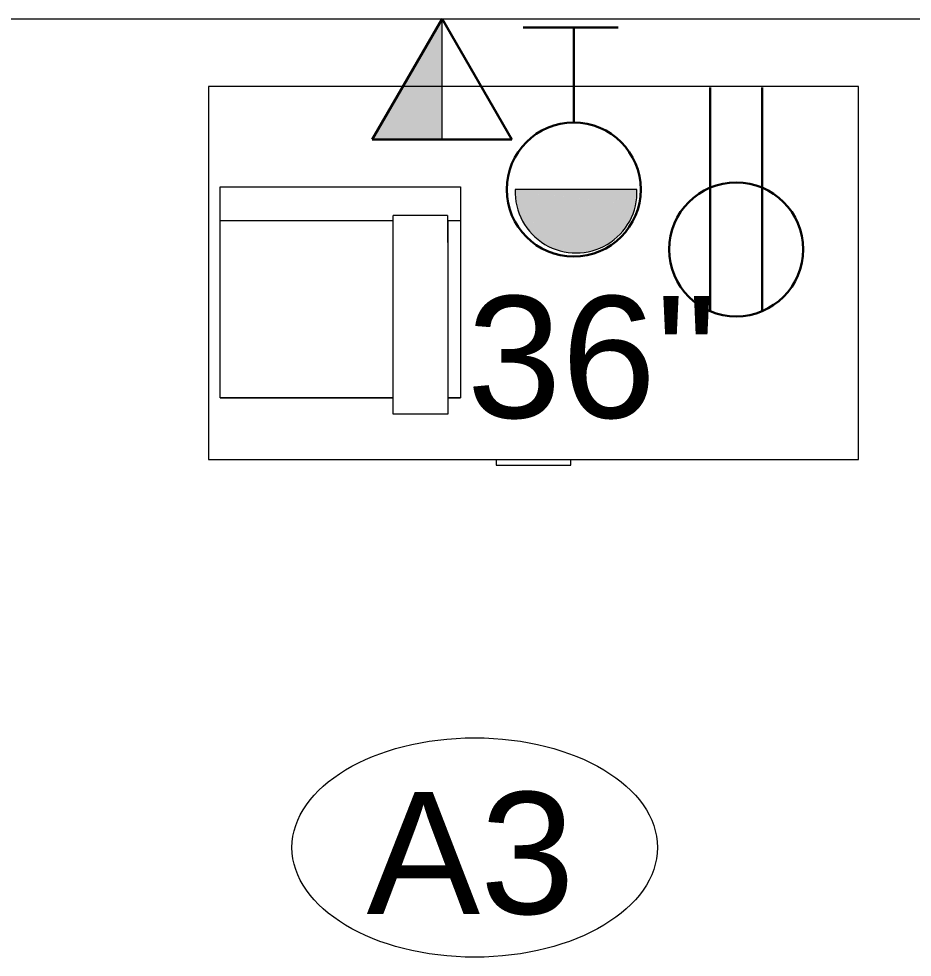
# Model space of a CAD drawing. Header units: inches. Extents: x -4688 to 1542, y -3558 to 978.
# Drawn here: x -1004.43 to -971.43, y 221.83 to 256.5 of the extents above; entities that cross this region are included whole.
import ezdxf

# ---------------------------------------------------------------- set-up
doc = ezdxf.new("R2010")
doc.units = ezdxf.units.IN
doc.header["$MEASUREMENT"] = 0
for name, color, linetype, lineweight in [('A-ANNO-NOTE', 131, 'Continuous', 40), ('I-FURN', 30, 'Continuous', 9), ('I-WALL', 2, 'Continuous', 18), ('Q-SPCQ', 91, 'Continuous', 9), ('Q-SPCQ-IDEN', 132, 'Continuous', 9)]:
    doc.layers.add(name, color=color, linetype=linetype, lineweight=lineweight)
doc.styles.add('Arial', font='arial.ttf', dxfattribs={"height": 4.5})
doc.styles.add('Swis721 Lt BT', font='swissl.ttf', dxfattribs={"height": 4.5})

# ---------------------------------------------------------------- blocks, each defined once
blk = doc.blocks.new('Bed_Side_Table_5122 - T-4-6544423-1st Floor Power _ Signal')
at = {"layer": 'I-FURN'}
for p, q in [((12, 3.992), (-12, 3.992)), ((-12, 3.992), (-12, -9.787)), ((12, -9.787), (12, 3.992)), ((-12, -9.787), (-1.378, -9.787)), ((-1.378, -9.787), (-1.378, -10)), ((-1.378, -9.787), (1.378, -9.787)), ((-1.378, -10), (1.378, -10)), ((1.378, -10), (1.378, -9.787)), ((1.378, -9.787), (12, -9.787))]:
    blk.add_line(p, q, dxfattribs=at)
blk = doc.blocks.new('Speaker_Phone_6931 - Phone-7340356-1st Floor Power _ Signal')
at = {"layer": 'Q-SPCQ'}
for p, q in [((-14.177, -4.455), (-5.302, -4.455)), ((-14.177, -12.24), (-14.177, -4.455)), ((-14.177, -4.455), (-5.302, -4.455)), ((-14.177, -12.24), (-14.177, -4.455)), ((-5.302, -4.455), (-5.302, -12.24)), ((-5.302, -4.455), (-5.302, -12.24)), ((-7.785, -6.506), (-7.785, -5.508)), ((-5.785, -5.508), (-7.785, -5.508)), ((-5.785, -5.508), (-5.785, -6.506)), ((-14.177, -5.687), (-7.785, -5.687)), ((-7.785, -12.851), (-7.785, -5.687)), ((-5.785, -5.687), (-5.302, -5.687)), ((-5.771, -5.687), (-5.771, -12.851)), ((-7.785, -12.24), (-14.177, -12.24)), ((-14.177, -12.24), (-7.785, -12.24)), ((-7.785, -12.851), (-7.785, -12.24)), ((-5.785, -12.24), (-5.302, -12.24)), ((-5.771, -12.24), (-5.771, -12.851)), ((-5.302, -12.24), (-5.771, -12.24)), ((-5.771, -12.851), (-7.785, -12.851)), ((-5.771, -12.851), (-7.785, -12.851))]:
    blk.add_line(p, q, dxfattribs=at)
blk = doc.blocks.new('Appliance_Specialty Equipment Tag - Standard-3515593-1st Floor Power _ Signal')
at = {"layer": 'Q-SPCQ-IDEN'}
blk.add_ellipse((-0.04989, 0.00375), major_axis=(-0.1406, 0), ratio=0.600473, dxfattribs=at)

msp = doc.modelspace()

# ---------------------------------------------------------------- hatches: boundary and pattern name
at = {"layer": 'A-ANNO-NOTE', "lineweight": 9}
for points in [[(-991.373, 252.033), (-988.795, 252.033), (-988.795, 256.499)], [(-981.642, 249.636), (-986.092, 250.191), (-986.094, 250.111), (-984.46, 249.937)], [(-986.029, 249.559), (-981.642, 249.636), (-986.094, 250.111)], [(-981.642, 249.636), (-981.596, 250.191), (-986.092, 250.191), (-984.46, 249.987)], [(-982.35, 248.416), (-981.642, 249.636), (-986.029, 249.559), (-984.46, 249.071)], [(-982.35, 248.416), (-981.789, 249.182), (-981.642, 249.636)], [(-984.95, 248.139), (-986.029, 249.559), (-985.561, 248.644)], [(-985.561, 248.644), (-986.029, 249.559), (-985.959, 249.33)], [(-984.202, 247.877), (-982.35, 248.416), (-986.029, 249.559), (-984.46, 248.115)], [(-984.202, 247.877), (-986.029, 249.559), (-984.95, 248.139), (-984.46, 247.967)], [(-985.561, 248.644), (-985.959, 249.33), (-985.829, 249.039)], [(-982.35, 248.416), (-982.029, 248.769), (-981.789, 249.182)], [(-984.95, 248.139), (-985.561, 248.644), (-985.216, 248.315)], [(-983.645, 247.857), (-982.35, 248.416), (-984.202, 247.877)], [(-983.645, 247.857), (-983.487, 247.877), (-982.35, 248.416)], [(-983.487, 247.877), (-983.101, 247.975), (-982.35, 248.416)], [(-983.101, 247.975), (-982.809, 248.101), (-982.35, 248.416)], [(-982.809, 248.101), (-982.739, 248.139), (-982.35, 248.416)], [(-984.202, 247.877), (-984.95, 248.139), (-984.587, 247.975), (-984.46, 247.942)]]:
    msp.add_hatch(color=256, dxfattribs=at).paths.add_polyline_path(points, flags=0)

# ---------------------------------------------------------------- linework, layer by layer
for p, q in [((-988.795, 256.499), (-991.373, 252.033)), ((-988.795, 252.033), (-988.795, 256.499)), ((-991.373, 252.033), (-988.795, 252.033)), ((-981.596, 250.191), (-986.092, 250.191))]:
    msp.add_line(p, q, dxfattribs=at)
at = {"layer": 'A-ANNO-NOTE', "lineweight": 30}
for p, q in [((-988.795, 256.499), (-991.373, 252.033)), ((-988.795, 256.499), (-986.216, 252.033)), ((-982.292, 256.172), (-985.799, 256.172)), ((-983.928, 256.172), (-983.928, 252.666)), ((-978.89, 253.961), (-978.89, 245.697)), ((-976.973, 253.961), (-976.973, 245.697)), ((-986.216, 252.033), (-991.373, 252.033))]:
    msp.add_line(p, q, dxfattribs=at)
for centre in [(-983.931, 250.191), (-977.931, 247.979)]:
    msp.add_circle(centre, 2.475, dxfattribs=at)
at = {"layer": 'A-ANNO-NOTE', "lineweight": 9}
msp.add_arc((-983.844, 250.098), 2.25, 177.6427, 2.3573, dxfattribs=at)
at = {"layer": 'I-WALL'}
msp.add_line((-1015.062, 256.499), (-653.321, 256.499), dxfattribs=at)

# ---------------------------------------------------------------- block references
at = {"layer": 'I-FURN'}
msp.add_blockref('Bed_Side_Table_5122 - T-4-6544423-1st Floor Power _ Signal', (-985.417, 250.008), dxfattribs=at)
at = {"layer": 'Q-SPCQ'}
msp.add_blockref('Speaker_Phone_6931 - Phone-7340356-1st Floor Power _ Signal', (-982.813, 254.739), dxfattribs=at)
at = {"layer": 'Q-SPCQ-IDEN', "xscale": 47.99999999999997, "yscale": 47.99999999999997, "zscale": 47.99999999999997}
msp.add_blockref('Appliance_Specialty Equipment Tag - Standard-3515593-1st Floor Power _ Signal', (-985.194, 225.702), dxfattribs=at)

# ---------------------------------------------------------------- texts
at = {"layer": 'A-ANNO-NOTE', "lineweight": 9, "insert": (-987.881, 246.255), "char_height": 4.5, "width": 10.302, "attachment_point": 1, "style": 'Swis721 Lt BT'}
msp.add_mtext('36"', dxfattribs=at)
at = {"layer": 'Q-SPCQ-IDEN', "insert": (-991.583, 227.93), "char_height": 4.5, "width": 9.393, "attachment_point": 1, "style": 'Arial'}
msp.add_mtext('A3', dxfattribs=at)

doc.saveas('drawing.dxf')
